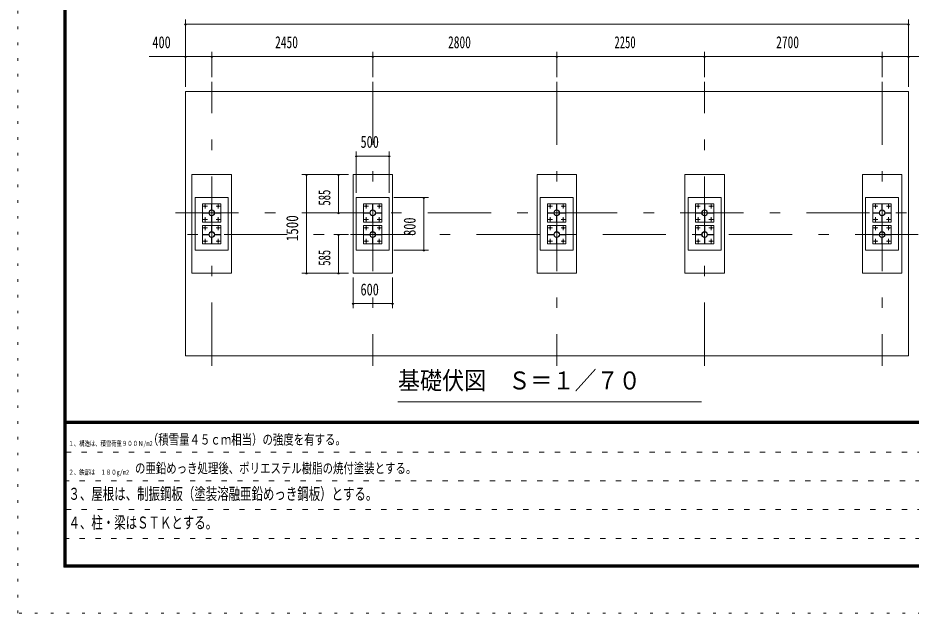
# Model space of a CAD drawing. Units: millimetres, scale not verified, with parts at other scales. Extents: x -31545 to 31552, y -14700 to 14700.
# Drawn here: x -10028 to 3563, y -14700 to -5647 of the extents above; entities that cross this region are included whole.
import ezdxf
from ezdxf.enums import TextEntityAlignment as Align

# ---------------------------------------------------------------- set-up
doc = ezdxf.new("R2010")
doc.units = ezdxf.units.MM
doc.header["$LTSCALE"] = 80
for name, pattern in [('USER1', [3, 1, -2]), ('USER3', [24, 12, -5, 2, -5]), ('USER4', [3, 0.5, -2.5])]:
    doc.linetypes.add(name, pattern=pattern)
doc.layers.add('0-1_0-F1TEXT', color=7, linetype='Continuous')
for name, color, linetype, lineweight in [('0-2_1-07BOLD', 7, 'Continuous', 18), ('0-3_1-27CENTER', 3, 'USER3', 18), ('0-5_1-57DIM', 3, 'Continuous', 18), ('0-C_F-F1PAPER', 5, 'Continuous', 18), ('0-D_F-E_J_ADD', 5, 'USER4', 18)]:
    doc.layers.add(name, color=color, linetype=linetype, lineweight=lineweight)
doc.styles.add('ＭＳ ゴシック', font='')
doc.styles.get('ＭＳ ゴシック').set_extended_font_data('MS Gothic')

msp = doc.modelspace()

# ---------------------------------------------------------------- linework, layer by layer
at = {"layer": '0-2_1-07BOLD'}
for p, q in [((-7081.51, -8547.91), (-7075.51, -8547.91)), ((-4631.51, -8547.91), (-4625.51, -8547.91)), ((-1831.51, -8547.91), (-1825.51, -8547.91)), ((424.49, -8547.91), (418.49, -8547.91)), ((3118.49, -8547.91), (3124.49, -8547.91)), ((-7143.06, -8615.46), (-7143.06, -8609.46)), ((-7075.51, -8677.01), (-7081.51, -8677.01)), ((-7013.96, -8609.46), (-7013.96, -8615.46)), ((-4693.06, -8615.46), (-4693.06, -8609.46)), ((-4625.51, -8677.01), (-4631.51, -8677.01)), ((-4563.96, -8609.46), (-4563.96, -8615.46)), ((-1893.06, -8615.46), (-1893.06, -8609.46)), ((-1825.51, -8677.01), (-1831.51, -8677.01)), ((-1763.96, -8609.46), (-1763.96, -8615.46)), ((356.94, -8609.46), (356.94, -8615.46)), ((418.49, -8677.01), (424.49, -8677.01)), ((486.04, -8615.46), (486.04, -8609.46)), ((3056.94, -8615.46), (3056.94, -8609.46)), ((3124.49, -8677.01), (3118.49, -8677.01)), ((3186.04, -8609.46), (3186.04, -8615.46)), ((-7143.06, -8945.46), (-7143.06, -8939.46)), ((-7081.51, -8877.91), (-7075.51, -8877.91)), ((-7013.96, -8939.46), (-7013.96, -8945.46)), ((-4693.06, -8945.46), (-4693.06, -8939.46)), ((-4631.51, -8877.91), (-4625.51, -8877.91)), ((-4563.96, -8939.46), (-4563.96, -8945.46)), ((-1893.06, -8945.46), (-1893.06, -8939.46)), ((-1831.51, -8877.91), (-1825.51, -8877.91)), ((-1763.96, -8939.46), (-1763.96, -8945.46)), ((356.94, -8945.46), (356.94, -8939.46)), ((418.49, -8877.91), (424.49, -8877.91)), ((486.04, -8939.46), (486.04, -8945.46)), ((3056.94, -8945.46), (3056.94, -8939.46)), ((3118.49, -8877.91), (3124.49, -8877.91)), ((3186.04, -8939.46), (3186.04, -8945.46)), ((-7075.51, -9007.01), (-7081.51, -9007.01)), ((-4625.51, -9007.01), (-4631.51, -9007.01)), ((-1825.51, -9007.01), (-1831.51, -9007.01)), ((424.49, -9007.01), (418.49, -9007.01)), ((3124.49, -9007.01), (3118.49, -9007.01))]:
    msp.add_line(p, q, dxfattribs=at)
for points in [[(-7478.51, -6767.46), (3521.49, -6767.46), (3521.49, -10787.46), (-7478.51, -10787.46)], [(-7378.51, -8027.46), (-6778.51, -8027.46), (-6778.51, -9527.46), (-7378.51, -9527.46)], [(-4928.51, -8027.46), (-4928.51, -9527.46), (-4328.51, -9527.46), (-4328.51, -8027.46)], [(-2128.51, -8027.46), (-1528.51, -8027.46), (-1528.51, -9527.46), (-2128.51, -9527.46)], [(121.49, -8027.46), (721.49, -8027.46), (721.49, -9527.46), (121.49, -9527.46)], [(2821.49, -8027.46), (3421.49, -8027.46), (3421.49, -9527.46), (2821.49, -9527.46)], [(-7328.51, -8377.46), (-7328.51, -9177.46), (-6828.51, -9177.46), (-6828.51, -8377.46)], [(-4878.51, -8377.46), (-4878.51, -9177.46), (-4378.51, -9177.46), (-4378.51, -8377.46)], [(-2078.51, -8377.46), (-1578.51, -8377.46), (-1578.51, -9177.46), (-2078.51, -9177.46)], [(171.49, -8377.46), (171.49, -9177.46), (671.49, -9177.46), (671.49, -8377.46)], [(2871.49, -8377.46), (3371.49, -8377.46), (3371.49, -9177.46), (2871.49, -9177.46)], [(-7218.51, -8472.46), (-7218.51, -8752.46), (-6938.51, -8752.46), (-6938.51, -8472.46)], [(-7081.51, -8472.91), (-7075.51, -8472.91), (-7075.51, -8567.91), (-7081.51, -8567.91)], [(-4768.51, -8752.46), (-4488.51, -8752.46), (-4488.51, -8472.46), (-4768.51, -8472.46)], [(-4631.51, -8567.91), (-4625.51, -8567.91), (-4625.51, -8472.91), (-4631.51, -8472.91)], [(-1968.51, -8472.46), (-1688.51, -8472.46), (-1688.51, -8752.46), (-1968.51, -8752.46)], [(-1831.51, -8472.91), (-1825.51, -8472.91), (-1825.51, -8567.91), (-1831.51, -8567.91)], [(281.49, -8752.46), (561.49, -8752.46), (561.49, -8472.46), (281.49, -8472.46)], [(424.49, -8567.91), (424.49, -8472.91), (418.49, -8472.91), (418.49, -8567.91)], [(2981.49, -8472.46), (3261.49, -8472.46), (3261.49, -8752.46), (2981.49, -8752.46)], [(3118.49, -8472.91), (3118.49, -8567.91), (3124.49, -8567.91), (3124.49, -8472.91)], [(-7123.06, -8615.46), (-7123.06, -8609.46), (-7218.06, -8609.46), (-7218.06, -8615.46)], [(-7075.51, -8657.01), (-7075.51, -8752.01), (-7081.51, -8752.01), (-7081.51, -8657.01)], [(-7033.96, -8609.46), (-6938.96, -8609.46), (-6938.96, -8615.46), (-7033.96, -8615.46)], [(-4673.06, -8609.46), (-4768.06, -8609.46), (-4768.06, -8615.46), (-4673.06, -8615.46)], [(-4631.51, -8752.01), (-4625.51, -8752.01), (-4625.51, -8657.01), (-4631.51, -8657.01)], [(-4583.96, -8609.46), (-4488.96, -8609.46), (-4488.96, -8615.46), (-4583.96, -8615.46)], [(-1873.06, -8615.46), (-1968.06, -8615.46), (-1968.06, -8609.46), (-1873.06, -8609.46)], [(-1825.51, -8657.01), (-1831.51, -8657.01), (-1831.51, -8752.01), (-1825.51, -8752.01)], [(-1783.96, -8609.46), (-1783.96, -8615.46), (-1688.96, -8615.46), (-1688.96, -8609.46)], [(376.94, -8609.46), (376.94, -8615.46), (281.94, -8615.46), (281.94, -8609.46)], [(418.49, -8752.01), (424.49, -8752.01), (424.49, -8657.01), (418.49, -8657.01)], [(466.04, -8615.46), (561.04, -8615.46), (561.04, -8609.46), (466.04, -8609.46)], [(3076.94, -8615.46), (2981.94, -8615.46), (2981.94, -8609.46), (3076.94, -8609.46)], [(3124.49, -8657.01), (3118.49, -8657.01), (3118.49, -8752.01), (3124.49, -8752.01)], [(3166.04, -8609.46), (3166.04, -8615.46), (3261.04, -8615.46), (3261.04, -8609.46)], [(-7218.51, -8802.46), (-6938.51, -8802.46), (-6938.51, -9082.46), (-7218.51, -9082.46)], [(-7081.51, -8802.91), (-7075.51, -8802.91), (-7075.51, -8897.91), (-7081.51, -8897.91)], [(-4768.51, -8802.46), (-4768.51, -9082.46), (-4488.51, -9082.46), (-4488.51, -8802.46)], [(-4631.51, -8802.91), (-4631.51, -8897.91), (-4625.51, -8897.91), (-4625.51, -8802.91)], [(-1968.51, -8802.46), (-1688.51, -8802.46), (-1688.51, -9082.46), (-1968.51, -9082.46)], [(-1831.51, -8802.91), (-1825.51, -8802.91), (-1825.51, -8897.91), (-1831.51, -8897.91)], [(281.49, -8802.46), (561.49, -8802.46), (561.49, -9082.46), (281.49, -9082.46)], [(418.49, -8802.91), (424.49, -8802.91), (424.49, -8897.91), (418.49, -8897.91)], [(2981.49, -8802.46), (3261.49, -8802.46), (3261.49, -9082.46), (2981.49, -9082.46)], [(3118.49, -8802.91), (3124.49, -8802.91), (3124.49, -8897.91), (3118.49, -8897.91)], [(-7123.06, -8945.46), (-7218.06, -8945.46), (-7218.06, -8939.46), (-7123.06, -8939.46)], [(-7033.96, -8939.46), (-7033.96, -8945.46), (-6938.96, -8945.46), (-6938.96, -8939.46)], [(-4673.06, -8945.46), (-4673.06, -8939.46), (-4768.06, -8939.46), (-4768.06, -8945.46)], [(-4583.96, -8939.46), (-4488.96, -8939.46), (-4488.96, -8945.46), (-4583.96, -8945.46)], [(-1873.06, -8945.46), (-1968.06, -8945.46), (-1968.06, -8939.46), (-1873.06, -8939.46)], [(-1783.96, -8939.46), (-1688.96, -8939.46), (-1688.96, -8945.46), (-1783.96, -8945.46)], [(376.94, -8945.46), (281.94, -8945.46), (281.94, -8939.46), (376.94, -8939.46)], [(466.04, -8939.46), (561.04, -8939.46), (561.04, -8945.46), (466.04, -8945.46)], [(3076.94, -8945.46), (2981.94, -8945.46), (2981.94, -8939.46), (3076.94, -8939.46)], [(3166.04, -8939.46), (3166.04, -8945.46), (3261.04, -8945.46), (3261.04, -8939.46)], [(-7075.51, -8987.01), (-7075.51, -9082.01), (-7081.51, -9082.01), (-7081.51, -8987.01)], [(-4625.51, -8987.01), (-4631.51, -8987.01), (-4631.51, -9082.01), (-4625.51, -9082.01)], [(-1825.51, -8987.01), (-1831.51, -8987.01), (-1831.51, -9082.01), (-1825.51, -9082.01)], [(424.49, -8987.01), (418.49, -8987.01), (418.49, -9082.01), (424.49, -9082.01)], [(3124.49, -8987.01), (3118.49, -8987.01), (3118.49, -9082.01), (3124.49, -9082.01)]]:
    msp.add_lwpolyline(points, close=True, dxfattribs=at)
for centre, radius in [((-7178.51, -8512.46), 8), ((-6978.51, -8512.46), 8), ((-4728.51, -8512.46), 8), ((-4528.51, -8512.46), 8), ((-1928.51, -8512.46), 8), ((-1728.51, -8512.46), 8), ((321.49, -8512.46), 8), ((521.49, -8512.46), 8), ((3021.49, -8512.46), 8), ((3221.49, -8512.46), 8), ((-7078.51, -8612.46), 44.55), ((-7078.51, -8612.46), 40.35), ((-4628.51, -8612.46), 44.55), ((-4628.51, -8612.46), 40.35), ((-1828.51, -8612.46), 44.55), ((-1828.51, -8612.46), 40.35), ((421.49, -8612.46), 44.55), ((421.49, -8612.46), 40.35), ((3121.49, -8612.46), 44.55), ((3121.49, -8612.46), 40.35), ((-7178.51, -8712.46), 8), ((-6978.51, -8712.46), 8), ((-4728.51, -8712.46), 8), ((-4528.51, -8712.46), 8), ((-1928.51, -8712.46), 8), ((-1728.51, -8712.46), 8), ((321.49, -8712.46), 8), ((521.49, -8712.46), 8), ((3021.49, -8712.46), 8), ((3221.49, -8712.46), 8), ((-7178.51, -8842.46), 8), ((-7078.51, -8942.46), 44.55), ((-7078.51, -8942.46), 40.35), ((-6978.51, -8842.46), 8), ((-4728.51, -8842.46), 8), ((-4628.51, -8942.46), 44.55), ((-4628.51, -8942.46), 40.35), ((-4528.51, -8842.46), 8), ((-1928.51, -8842.46), 8), ((-1828.51, -8942.46), 44.55), ((-1828.51, -8942.46), 40.35), ((-1728.51, -8842.46), 8), ((321.49, -8842.46), 8), ((421.49, -8942.46), 44.55), ((421.49, -8942.46), 40.35), ((521.49, -8842.46), 8), ((3021.49, -8842.46), 8), ((3121.49, -8942.46), 44.55), ((3121.49, -8942.46), 40.35), ((3221.49, -8842.46), 8), ((-7178.51, -9042.46), 8), ((-6978.51, -9042.46), 8), ((-4728.51, -9042.46), 8), ((-4528.51, -9042.46), 8), ((-1928.51, -9042.46), 8), ((-1728.51, -9042.46), 8), ((321.49, -9042.46), 8), ((521.49, -9042.46), 8), ((3021.49, -9042.46), 8), ((3221.49, -9042.46), 8)]:
    msp.add_circle(centre, radius, dxfattribs=at)
at = {"layer": '0-3_1-27CENTER'}
for p, q in [((-7078.51, -10937.46), (-7078.51, -6617.46)), ((-4628.51, -6617.46), (-4628.51, -10937.46)), ((-1828.51, -6617.46), (-1828.51, -10937.46)), ((421.49, -10937.46), (421.49, -6617.46)), ((3121.49, -6617.46), (3121.49, -10937.46)), ((-7212.65, -8512.46), (-7144.36, -8512.46)), ((-7178.51, -8546.6), (-7178.51, -8478.31)), ((-7012.65, -8512.46), (-6944.36, -8512.46)), ((-6978.51, -8478.31), (-6978.51, -8546.6)), ((-4762.65, -8512.46), (-4694.36, -8512.46)), ((-4728.51, -8478.31), (-4728.51, -8546.6)), ((-4562.65, -8512.46), (-4494.36, -8512.46)), ((-4528.51, -8478.31), (-4528.51, -8546.6)), ((-1894.36, -8512.46), (-1962.65, -8512.46)), ((-1928.51, -8546.6), (-1928.51, -8478.31)), ((-1762.65, -8512.46), (-1694.36, -8512.46)), ((-1728.51, -8478.31), (-1728.51, -8546.6)), ((287.35, -8512.46), (355.64, -8512.46)), ((321.49, -8546.6), (321.49, -8478.31)), ((487.35, -8512.46), (555.64, -8512.46)), ((521.49, -8478.31), (521.49, -8546.6)), ((3055.64, -8512.46), (2987.35, -8512.46)), ((3021.49, -8478.31), (3021.49, -8546.6)), ((3187.35, -8512.46), (3255.63, -8512.46)), ((3221.49, -8546.6), (3221.49, -8478.31)), ((-7628.51, -8612.46), (3671.49, -8612.46)), ((-7178.51, -8746.6), (-7178.51, -8678.31)), ((-6978.51, -8746.6), (-6978.51, -8678.31)), ((-4728.51, -8746.6), (-4728.51, -8678.31)), ((-4528.51, -8678.31), (-4528.51, -8746.6)), ((-1928.51, -8746.6), (-1928.51, -8678.31)), ((-1728.51, -8746.6), (-1728.51, -8678.31)), ((321.49, -8746.6), (321.49, -8678.31)), ((521.49, -8678.31), (521.49, -8746.6)), ((3021.49, -8678.31), (3021.49, -8746.6)), ((3221.49, -8746.6), (3221.49, -8678.31)), ((-7212.65, -8712.46), (-7144.36, -8712.46)), ((-7178.51, -8876.6), (-7178.51, -8808.31)), ((-7012.65, -8712.46), (-6944.36, -8712.46)), ((-6978.51, -8876.6), (-6978.51, -8808.31)), ((-4694.36, -8712.46), (-4762.65, -8712.46)), ((-4728.51, -8808.31), (-4728.51, -8876.6)), ((-4494.36, -8712.46), (-4562.65, -8712.46)), ((-4528.51, -8808.31), (-4528.51, -8876.6)), ((-1894.36, -8712.46), (-1962.65, -8712.46)), ((-1928.51, -8876.6), (-1928.51, -8808.31)), ((-1762.65, -8712.46), (-1694.36, -8712.46)), ((-1728.51, -8876.6), (-1728.51, -8808.31)), ((355.64, -8712.46), (287.35, -8712.46)), ((321.49, -8808.31), (321.49, -8876.6)), ((555.64, -8712.46), (487.35, -8712.46)), ((521.49, -8808.31), (521.49, -8876.6)), ((2987.35, -8712.46), (3055.64, -8712.46)), ((3021.49, -8808.31), (3021.49, -8876.6)), ((3187.35, -8712.46), (3255.63, -8712.46)), ((3221.49, -8808.31), (3221.49, -8876.6)), ((3671.49, -8942.46), (-7628.51, -8942.46)), ((-7144.36, -8842.46), (-7212.65, -8842.46)), ((-6944.36, -8842.46), (-7012.65, -8842.46)), ((-4762.65, -8842.46), (-4694.36, -8842.46)), ((-4562.65, -8842.46), (-4494.36, -8842.46)), ((-1894.36, -8842.46), (-1962.65, -8842.46)), ((-1694.36, -8842.46), (-1762.65, -8842.46)), ((287.35, -8842.46), (355.64, -8842.46)), ((487.35, -8842.46), (555.64, -8842.46)), ((3055.64, -8842.46), (2987.35, -8842.46)), ((3187.35, -8842.46), (3255.63, -8842.46)), ((-7212.65, -9042.46), (-7144.36, -9042.46)), ((-7178.51, -9008.31), (-7178.51, -9076.6)), ((-6944.36, -9042.46), (-7012.65, -9042.46)), ((-6978.51, -9076.6), (-6978.51, -9008.31)), ((-4762.65, -9042.46), (-4694.36, -9042.46)), ((-4728.51, -9008.31), (-4728.51, -9076.6)), ((-4562.65, -9042.46), (-4494.36, -9042.46)), ((-4528.51, -9076.6), (-4528.51, -9008.31)), ((-1894.36, -9042.46), (-1962.65, -9042.46)), ((-1928.51, -9076.6), (-1928.51, -9008.31)), ((-1762.65, -9042.46), (-1694.36, -9042.46)), ((-1728.51, -9076.6), (-1728.51, -9008.31)), ((355.64, -9042.46), (287.35, -9042.46)), ((321.49, -9076.6), (321.49, -9008.31)), ((487.35, -9042.46), (555.64, -9042.46)), ((521.49, -9008.31), (521.49, -9076.6)), ((3055.64, -9042.46), (2987.35, -9042.46)), ((3021.49, -9008.31), (3021.49, -9076.6)), ((3255.63, -9042.46), (3187.35, -9042.46)), ((3221.49, -9076.6), (3221.49, -9008.31))]:
    msp.add_line(p, q, dxfattribs=at)
at = {"layer": '0-5_1-57DIM'}
for p, q in [((-7478.51, -6697.46), (-7478.51, -5672.46)), ((3521.49, -6697.46), (3521.49, -5672.46)), ((-7464.51, -5742.46), (-7492.51, -5742.46)), ((-7478.51, -5742.46), (3521.49, -5742.46)), ((3535.49, -5742.46), (3507.49, -5742.46)), ((-7478.51, -6232.46), (-8028.01, -6232.46)), ((-7464.51, -6232.46), (-7492.51, -6232.46)), ((-7478.51, -6232.46), (-7078.51, -6232.46)), ((-7064.51, -6232.46), (-7092.51, -6232.46)), ((-7078.51, -6547.46), (-7078.51, -6162.46)), ((-7078.51, -6232.46), (-4628.51, -6232.46)), ((-4614.51, -6232.46), (-4642.51, -6232.46)), ((-4628.51, -6162.46), (-4628.51, -6547.46)), ((-4628.51, -6232.46), (-1828.51, -6232.46)), ((-1814.51, -6232.46), (-1842.51, -6232.46)), ((-1828.51, -6162.46), (-1828.51, -6547.46)), ((-1828.51, -6232.46), (421.49, -6232.46)), ((435.49, -6232.46), (407.49, -6232.46)), ((421.49, -6547.46), (421.49, -6162.46)), ((421.49, -6232.46), (3121.49, -6232.46)), ((3135.49, -6232.46), (3107.49, -6232.46)), ((3121.49, -6162.46), (3121.49, -6547.46)), ((3121.49, -6232.46), (3521.49, -6232.46)), ((3535.49, -6232.46), (3507.49, -6232.46)), ((4070.99, -6232.46), (3521.49, -6232.46)), ((-4878.51, -7677.46), (-4878.51, -8307.46)), ((-4378.51, -8307.46), (-4378.51, -7677.46)), ((-4864.51, -7747.46), (-4892.51, -7747.46)), ((-4878.51, -7747.46), (-4378.51, -7747.46)), ((-4364.51, -7747.46), (-4392.51, -7747.46)), ((-4998.51, -8027.46), (-5708.51, -8027.46)), ((-5624.51, -8027.46), (-5652.51, -8027.46)), ((-5638.51, -8027.46), (-5638.51, -9527.46)), ((-5134.51, -8027.46), (-5162.51, -8027.46)), ((-5148.51, -8027.46), (-5148.51, -8612.46)), ((-3781.58, -8377.46), (-4308.51, -8377.46)), ((-3837.58, -8377.46), (-3865.58, -8377.46)), ((-3851.58, -8377.46), (-3851.58, -9177.46)), ((-5218.51, -8612.46), (-4998.51, -8612.46)), ((-5134.51, -8612.46), (-5162.51, -8612.46)), ((-4998.51, -8942.46), (-5218.51, -8942.46)), ((-5134.51, -8942.46), (-5162.51, -8942.46)), ((-5148.51, -8942.46), (-5148.51, -9527.46)), ((-4308.51, -9177.46), (-3781.58, -9177.46)), ((-3837.58, -9177.46), (-3865.58, -9177.46)), ((-5708.51, -9527.46), (-4998.51, -9527.46)), ((-5624.51, -9527.46), (-5652.51, -9527.46)), ((-5134.51, -9527.46), (-5162.51, -9527.46)), ((-4928.51, -9597.46), (-4928.51, -10062.27)), ((-4328.51, -10062.27), (-4328.51, -9597.46)), ((-4914.51, -9992.27), (-4942.51, -9992.27)), ((-4928.51, -9992.27), (-4328.51, -9992.27)), ((-4314.51, -9992.27), (-4342.51, -9992.27)), ((-4244.64, -11487.46), (375.36, -11487.46))]:
    msp.add_line(p, q, dxfattribs=at)
for centre in [(-7478.51, -5742.46), (3521.49, -5742.46), (-7478.51, -6232.46), (-7078.51, -6232.46), (-4628.51, -6232.46), (-1828.51, -6232.46), (421.49, -6232.46), (3121.49, -6232.46), (3521.49, -6232.46), (-4878.51, -7747.46), (-4378.51, -7747.46), (-5638.51, -8027.46), (-5148.51, -8027.46), (-3851.58, -8377.46), (-5148.51, -8612.46), (-5148.51, -8942.46), (-3851.58, -9177.46), (-5638.51, -9527.46), (-5148.51, -9527.46), (-4928.51, -9992.27), (-4328.51, -9992.27)]:
    msp.add_arc(centre, 14, 180, 0, dxfattribs=at)
at = {"layer": '0-C_F-F1PAPER'}
for p, q in [((30817.03, -11781), (-9292.96, -11781)), ((-9292.96, -11784.5), (30817.03, -11784.5)), ((30817.03, -11788), (-9292.96, -11788)), ((-9292.96, -11791.5), (30817.03, -11791.5)), ((30817.03, -11795), (-9292.96, -11795)), ((-9292.96, -11798.5), (30817.03, -11798.5)), ((30817.03, -11802), (-9292.96, -11802)), ((-9292.96, -11805.5), (30817.03, -11805.5)), ((30817.03, -11809), (-9292.96, -11809)), ((-9292.96, -11812.5), (30817.03, -11812.5)), ((30817.03, -11816), (-9292.96, -11816))]:
    msp.add_line(p, q, dxfattribs=at)
at = {"layer": '0-C_F-F1PAPER', "color": 6, "linetype": 'USER1'}
for p, q in [((16222.04, -12252.8), (-9327.96, -12252.8)), ((-9327.96, -12689.6), (16222.04, -12689.6)), ((16222.04, -13126.4), (-9327.96, -13126.4)), ((-9327.96, -13563.2), (12710.84, -13563.2))]:
    msp.add_line(p, q, dxfattribs=at)
at = {"layer": '0-C_F-F1PAPER'}
for points in [[(30852.03, -14000), (-9327.96, -14000), (-9327.96, 14140), (30852.03, 14140)], [(30848.53, -13996.5), (30848.53, 14136.5), (-9324.46, 14136.5), (-9324.46, -13996.5)], [(30845.03, -13993), (30845.03, 14133), (-9320.96, 14133), (-9320.96, -13993)], [(30841.53, -13989.5), (-9317.46, -13989.5), (-9317.46, 14129.5), (30841.53, 14129.5)], [(30838.03, -13986), (30838.03, 14126), (-9313.96, 14126), (-9313.96, -13986)], [(30834.53, -13982.5), (-9310.46, -13982.5), (-9310.46, 14122.5), (30834.53, 14122.5)], [(30831.03, -13979), (30831.03, 14119), (-9306.96, 14119), (-9306.96, -13979)], [(30827.54, -13975.5), (-9303.46, -13975.5), (-9303.46, 14115.5), (30827.54, 14115.5)], [(30824.03, -13972), (-9299.96, -13972), (-9299.96, 14112), (30824.03, 14112)], [(30820.53, -13968.5), (-9296.46, -13968.5), (-9296.46, 14108.5), (30820.53, 14108.5)], [(30817.03, -13965), (30817.03, 14105), (-9292.96, 14105), (-9292.96, -13965)]]:
    msp.add_lwpolyline(points, close=True, dxfattribs=at)
at = {"layer": '0-D_F-E_J_ADD'}
msp.add_lwpolyline([(31552.03, -14700), (-10027.97, -14700), (-10027.97, 14700), (31552.03, 14700)], close=True, dxfattribs=at)

# ---------------------------------------------------------------- texts
at = {"layer": '0-1_0-F1TEXT', "style": 'ＭＳ ゴシック'}
for s, height, width, p in [('（積雪量４５ｃｍ相当）の強度を有する。', 155, 0.75, (-8050.48, -12182.8)), ('１、構造は、積雪荷重９００Ｎ/m2', 77.49, 0.75, (-9257.96, -12182.8)), ('\u3000の亜鉛めっき処理後、ポリエステル樹脂の焼付塗装とする。', 155, 0.75, (-8404.53, -12619.6)), ('２、鉄部は\u3000１８０g/m2', 77.49, 0.75, (-9257.97, -12619.6)), ('３、屋根は、制振鋼板（塗装溶融亜鉛めっき鋼板）とする。', 182.3, 0.7, (-9257.97, -13031.53)), ('４、柱・梁はＳＴＫとする。', 182.3, 0.7, (-9257.97, -13468.33))]:
    msp.add_text(s, height=height, dxfattribs=dict(at, width=width)).set_placement(p, align=Align.BOTTOM_LEFT)
at = {"layer": '0-5_1-57DIM', "color": 7, "style": 'ＭＳ ゴシック'}
for s, height, width, p in [('400', 182.3, 0.75, (-7980.93, -6162.46)), ('2450', 182.3, 0.7, (-6113.92, -6162.46)), ('2800', 182.3, 0.7, (-3482.29, -6162.46)), ('2250', 182.3, 0.65, (-950.86, -6162.46)), ('2700', 182.3, 0.7, (1510.25, -6162.46)), ('500', 182.3, 0.75, (-4813.93, -7677.46)), ('600', 182.3, 0.75, (-4814.51, -9922.27)), ('基礎伏図\u3000Ｓ＝１／７０', 273.5, 0.9, (-4244.64, -11380.15))]:
    msp.add_text(s, height=height, dxfattribs=dict(at, width=width)).set_placement(p, align=Align.BOTTOM_LEFT)
for s, width, p in [('585', 0.65, (-5218.51, -8501.81)), ('1500', 0.8, (-5708.51, -9044.83)), ('800', 0.75, (-3921.58, -8961.43)), ('585', 0.65, (-5218.51, -9416.81))]:
    msp.add_text(s, height=182.3, rotation=90, dxfattribs=dict(at, width=width)).set_placement(p, align=Align.BOTTOM_LEFT)

doc.saveas('drawing.dxf')
